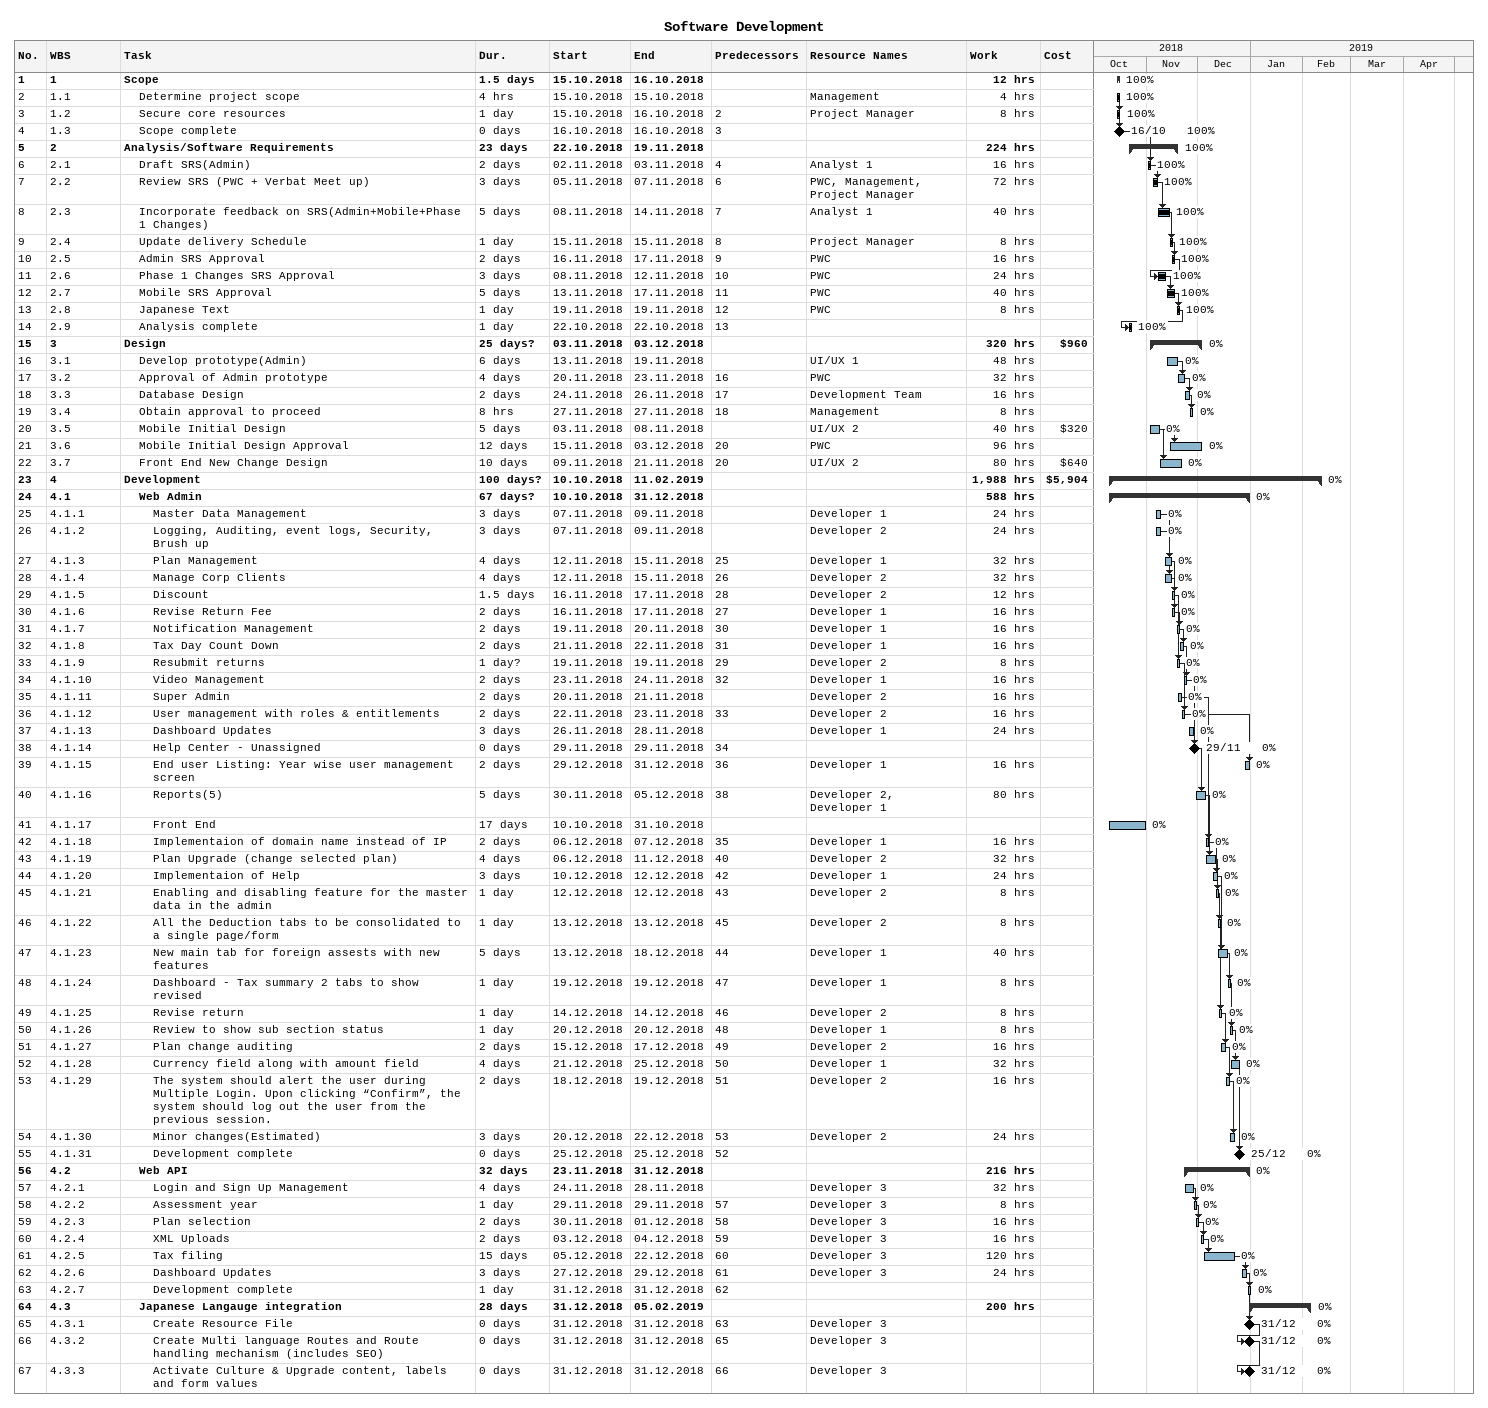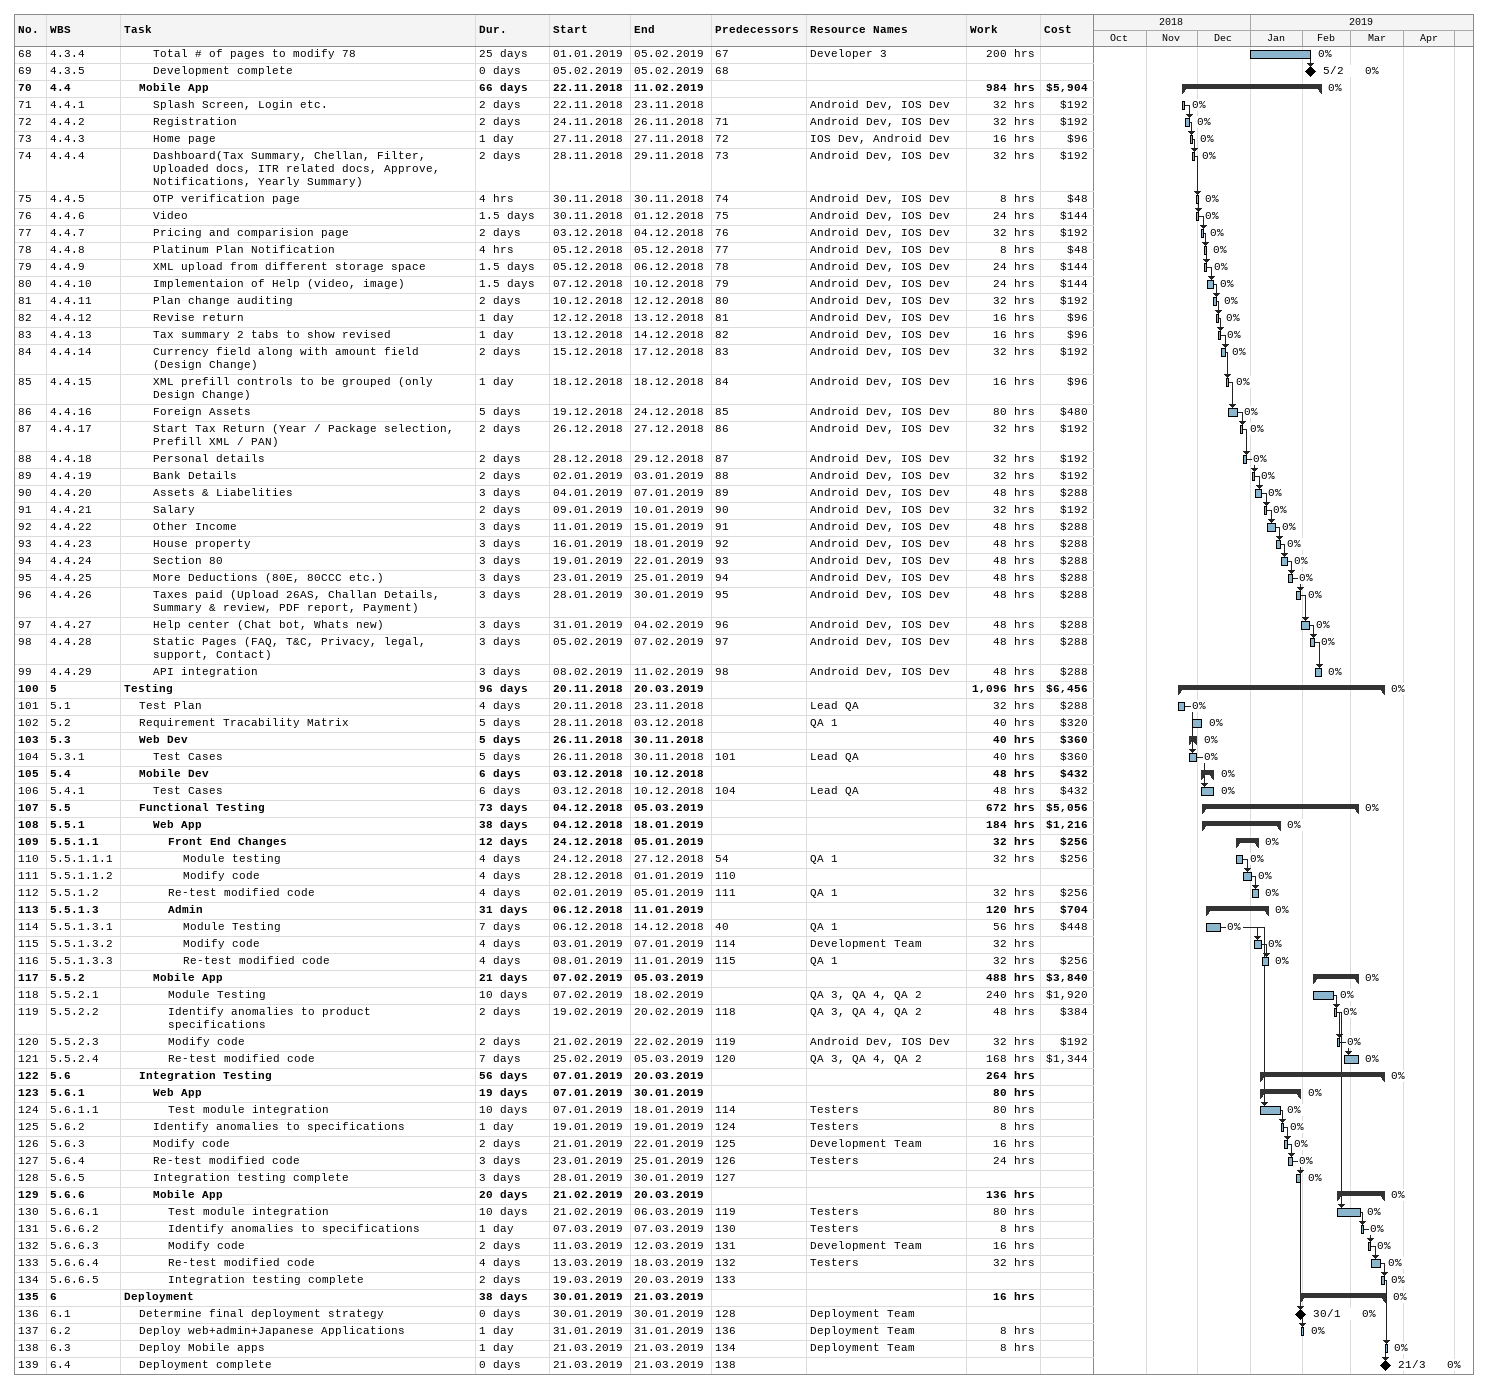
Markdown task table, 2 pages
Software Development

| ID | WBS | Task | Duration | Start | Finish | Predecessors | Resources | % complete | Work (h) | Cost ($) |
|---|---|---|---|---|---|---|---|---|---|---|
| 1 | 1 | **Scope** | 1.5d | 2018-10-15 | 2018-10-16 |  |  | 100 | 12 |  |
| 2 | 1.1 | Determine project scope | 4h | 2018-10-15 | 2018-10-15 |  | Management | 100 | 4 |  |
| 3 | 1.2 | Secure core resources | 1d | 2018-10-15 | 2018-10-16 | 2 | Project Manager | 100 | 8 |  |
| 4 | 1.3 | Scope complete | 0d | 2018-10-16 | 2018-10-16 | 3 |  | 100 |  |  |
| 5 | 2 | **Analysis/Software Requirements** | 23d | 2018-10-22 | 2018-11-19 |  |  | 100 | 224 |  |
| 6 | 2.1 | Draft SRS(Admin) | 2d | 2018-11-02 | 2018-11-03 | 4 | Analyst 1 | 100 | 16 |  |
| 7 | 2.2 | Review SRS (PWC + Verbat Meet up) | 3d | 2018-11-05 | 2018-11-07 | 6 | PWC, Management, Project Manager | 100 | 72 |  |
| 8 | 2.3 | Incorporate feedback on SRS(Admin+Mobile+Phase 1 Changes) | 5d | 2018-11-08 | 2018-11-14 | 7 | Analyst 1 | 100 | 40 |  |
| 9 | 2.4 | Update delivery Schedule | 1d | 2018-11-15 | 2018-11-15 | 8 | Project Manager | 100 | 8 |  |
| 10 | 2.5 | Admin SRS Approval | 2d | 2018-11-16 | 2018-11-17 | 9 | PWC | 100 | 16 |  |
| 11 | 2.6 | Phase 1 Changes SRS Approval | 3d | 2018-11-08 | 2018-11-12 | 10 | PWC | 100 | 24 |  |
| 12 | 2.7 | Mobile SRS Approval | 5d | 2018-11-13 | 2018-11-17 | 11 | PWC | 100 | 40 |  |
| 13 | 2.8 | Japanese Text | 1d | 2018-11-19 | 2018-11-19 | 12 | PWC | 100 | 8 |  |
| 14 | 2.9 | Analysis complete | 1d | 2018-10-22 | 2018-10-22 | 13 |  | 100 |  |  |
| 15 | 3 | **Design** | 25d? | 2018-11-03 | 2018-12-03 |  |  | 0 | 320 | 960 |
| 16 | 3.1 | Develop prototype(Admin) | 6d | 2018-11-13 | 2018-11-19 |  | UI/UX 1 | 0 | 48 |  |
| 17 | 3.2 | Approval of Admin prototype | 4d | 2018-11-20 | 2018-11-23 | 16 | PWC | 0 | 32 |  |
| 18 | 3.3 | Database Design | 2d | 2018-11-24 | 2018-11-26 | 17 | Development Team | 0 | 16 |  |
| 19 | 3.4 | Obtain approval to proceed | 8h | 2018-11-27 | 2018-11-27 | 18 | Management | 0 | 8 |  |
| 20 | 3.5 | Mobile Initial Design | 5d | 2018-11-03 | 2018-11-08 |  | UI/UX 2 | 0 | 40 | 320 |
| 21 | 3.6 | Mobile Initial Design Approval | 12d | 2018-11-15 | 2018-12-03 | 20 | PWC | 0 | 96 |  |
| 22 | 3.7 | Front End New Change Design | 10d | 2018-11-09 | 2018-11-21 | 20 | UI/UX 2 | 0 | 80 | 640 |
| 23 | 4 | **Development** | 100d? | 2018-10-10 | 2019-02-11 |  |  | 0 | 1988 | 5904 |
| 24 | 4.1 | **Web Admin** | 67d? | 2018-10-10 | 2018-12-31 |  |  | 0 | 588 |  |
| 25 | 4.1.1 | Master Data Management | 3d | 2018-11-07 | 2018-11-09 |  | Developer 1 | 0 | 24 |  |
| 26 | 4.1.2 | Logging, Auditing, event logs, Security, Brush up | 3d | 2018-11-07 | 2018-11-09 |  | Developer 2 | 0 | 24 |  |
| 27 | 4.1.3 | Plan Management | 4d | 2018-11-12 | 2018-11-15 | 25 | Developer 1 | 0 | 32 |  |
| 28 | 4.1.4 | Manage Corp Clients | 4d | 2018-11-12 | 2018-11-15 | 26 | Developer 2 | 0 | 32 |  |
| 29 | 4.1.5 | Discount | 1.5d | 2018-11-16 | 2018-11-17 | 28 | Developer 2 | 0 | 12 |  |
| 30 | 4.1.6 | Revise Return Fee | 2d | 2018-11-16 | 2018-11-17 | 27 | Developer 1 | 0 | 16 |  |
| 31 | 4.1.7 | Notification Management | 2d | 2018-11-19 | 2018-11-20 | 30 | Developer 1 | 0 | 16 |  |
| 32 | 4.1.8 | Tax Day Count Down | 2d | 2018-11-21 | 2018-11-22 | 31 | Developer 1 | 0 | 16 |  |
| 33 | 4.1.9 | Resubmit returns | 1d? | 2018-11-19 | 2018-11-19 | 29 | Developer 2 | 0 | 8 |  |
| 34 | 4.1.10 | Video Management | 2d | 2018-11-23 | 2018-11-24 | 32 | Developer 1 | 0 | 16 |  |
| 35 | 4.1.11 | Super Admin | 2d | 2018-11-20 | 2018-11-21 |  | Developer 2 | 0 | 16 |  |
| 36 | 4.1.12 | User management with roles & entitlements | 2d | 2018-11-22 | 2018-11-23 | 33 | Developer 2 | 0 | 16 |  |
| 37 | 4.1.13 | Dashboard Updates | 3d | 2018-11-26 | 2018-11-28 |  | Developer 1 | 0 | 24 |  |
| 38 | 4.1.14 | Help Center - Unassigned | 0d | 2018-11-29 | 2018-11-29 | 34 |  | 0 |  |  |
| 39 | 4.1.15 | End user Listing: Year wise user management screen | 2d | 2018-12-29 | 2018-12-31 | 36 | Developer 1 | 0 | 16 |  |
| 40 | 4.1.16 | Reports(5) | 5d | 2018-11-30 | 2018-12-05 | 38 | Developer 2, Developer 1 | 0 | 80 |  |
| 41 | 4.1.17 | Front End | 17d | 2018-10-10 | 2018-10-31 |  |  | 0 |  |  |
| 42 | 4.1.18 | Implementaion of domain name instead of IP | 2d | 2018-12-06 | 2018-12-07 | 35 | Developer 1 | 0 | 16 |  |
| 43 | 4.1.19 | Plan Upgrade (change selected plan) | 4d | 2018-12-06 | 2018-12-11 | 40 | Developer 2 | 0 | 32 |  |
| 44 | 4.1.20 | Implementaion of Help | 3d | 2018-12-10 | 2018-12-12 | 42 | Developer 1 | 0 | 24 |  |
| 45 | 4.1.21 | Enabling and disabling feature for the master data in the admin | 1d | 2018-12-12 | 2018-12-12 | 43 | Developer 2 | 0 | 8 |  |
| 46 | 4.1.22 | All the Deduction tabs to be consolidated to a single page/form | 1d | 2018-12-13 | 2018-12-13 | 45 | Developer 2 | 0 | 8 |  |
| 47 | 4.1.23 | New main tab for foreign assests with new features | 5d | 2018-12-13 | 2018-12-18 | 44 | Developer 1 | 0 | 40 |  |
| 48 | 4.1.24 | Dashboard - Tax summary 2 tabs to show revised | 1d | 2018-12-19 | 2018-12-19 | 47 | Developer 1 | 0 | 8 |  |
| 49 | 4.1.25 | Revise return | 1d | 2018-12-14 | 2018-12-14 | 46 | Developer 2 | 0 | 8 |  |
| 50 | 4.1.26 | Review to show sub section status | 1d | 2018-12-20 | 2018-12-20 | 48 | Developer 1 | 0 | 8 |  |
| 51 | 4.1.27 | Plan change auditing | 2d | 2018-12-15 | 2018-12-17 | 49 | Developer 2 | 0 | 16 |  |
| 52 | 4.1.28 | Currency field along with amount field | 4d | 2018-12-21 | 2018-12-25 | 50 | Developer 1 | 0 | 32 |  |
| 53 | 4.1.29 | The system should alert the user during Multiple Login. Upon clicking “Confirm”, the system should log out the user from the previous session. | 2d | 2018-12-18 | 2018-12-19 | 51 | Developer 2 | 0 | 16 |  |
| 54 | 4.1.30 | Minor changes(Estimated) | 3d | 2018-12-20 | 2018-12-22 | 53 | Developer 2 | 0 | 24 |  |
| 55 | 4.1.31 | Development complete | 0d | 2018-12-25 | 2018-12-25 | 52 |  | 0 |  |  |
| 56 | 4.2 | **Web API** | 32d | 2018-11-23 | 2018-12-31 |  |  | 0 | 216 |  |
| 57 | 4.2.1 | Login and Sign Up Management | 4d | 2018-11-24 | 2018-11-28 |  | Developer 3 | 0 | 32 |  |
| 58 | 4.2.2 | Assessment year | 1d | 2018-11-29 | 2018-11-29 | 57 | Developer 3 | 0 | 8 |  |
| 59 | 4.2.3 | Plan selection | 2d | 2018-11-30 | 2018-12-01 | 58 | Developer 3 | 0 | 16 |  |
| 60 | 4.2.4 | XML Uploads | 2d | 2018-12-03 | 2018-12-04 | 59 | Developer 3 | 0 | 16 |  |
| 61 | 4.2.5 | Tax filing | 15d | 2018-12-05 | 2018-12-22 | 60 | Developer 3 | 0 | 120 |  |
| 62 | 4.2.6 | Dashboard Updates | 3d | 2018-12-27 | 2018-12-29 | 61 | Developer 3 | 0 | 24 |  |
| 63 | 4.2.7 | Development complete | 1d | 2018-12-31 | 2018-12-31 | 62 |  | 0 |  |  |
| 64 | 4.3 | **Japanese Langauge integration** | 28d | 2018-12-31 | 2019-02-05 |  |  | 0 | 200 |  |
| 65 | 4.3.1 | Create Resource File | 0d | 2018-12-31 | 2018-12-31 | 63 | Developer 3 | 0 |  |  |
| 66 | 4.3.2 | Create Multi language Routes and Route handling mechanism (includes SEO) | 0d | 2018-12-31 | 2018-12-31 | 65 | Developer 3 | 0 |  |  |
| 67 | 4.3.3 | Activate Culture & Upgrade content, labels and form values | 0d | 2018-12-31 | 2018-12-31 | 66 | Developer 3 | 0 |  |  |
| 68 | 4.3.4 | Total # of pages to modify 78 | 25d | 2019-01-01 | 2019-02-05 | 67 | Developer 3 | 0 | 200 |  |
| 69 | 4.3.5 | Development complete | 0d | 2019-02-05 | 2019-02-05 | 68 |  | 0 |  |  |
| 70 | 4.4 | **Mobile App** | 66d | 2018-11-22 | 2019-02-11 |  |  | 0 | 984 | 5904 |
| 71 | 4.4.1 | Splash Screen, Login etc. | 2d | 2018-11-22 | 2018-11-23 |  | Android Dev, IOS Dev | 0 | 32 | 192 |
| 72 | 4.4.2 | Registration | 2d | 2018-11-24 | 2018-11-26 | 71 | Android Dev, IOS Dev | 0 | 32 | 192 |
| 73 | 4.4.3 | Home page | 1d | 2018-11-27 | 2018-11-27 | 72 | IOS Dev, Android Dev | 0 | 16 | 96 |
| 74 | 4.4.4 | Dashboard(Tax Summary, Chellan, Filter, Uploaded docs, ITR related docs, Approve, Notifications, Yearly Summary) | 2d | 2018-11-28 | 2018-11-29 | 73 | Android Dev, IOS Dev | 0 | 32 | 192 |
| 75 | 4.4.5 | OTP verification page | 4h | 2018-11-30 | 2018-11-30 | 74 | Android Dev, IOS Dev | 0 | 8 | 48 |
| 76 | 4.4.6 | Video | 1.5d | 2018-11-30 | 2018-12-01 | 75 | Android Dev, IOS Dev | 0 | 24 | 144 |
| 77 | 4.4.7 | Pricing and comparision page | 2d | 2018-12-03 | 2018-12-04 | 76 | Android Dev, IOS Dev | 0 | 32 | 192 |
| 78 | 4.4.8 | Platinum Plan Notification | 4h | 2018-12-05 | 2018-12-05 | 77 | Android Dev, IOS Dev | 0 | 8 | 48 |
| 79 | 4.4.9 | XML upload from different storage space | 1.5d | 2018-12-05 | 2018-12-06 | 78 | Android Dev, IOS Dev | 0 | 24 | 144 |
| 80 | 4.4.10 | Implementaion of Help (video, image) | 1.5d | 2018-12-07 | 2018-12-10 | 79 | Android Dev, IOS Dev | 0 | 24 | 144 |
| 81 | 4.4.11 | Plan change auditing | 2d | 2018-12-10 | 2018-12-12 | 80 | Android Dev, IOS Dev | 0 | 32 | 192 |
| 82 | 4.4.12 | Revise return | 1d | 2018-12-12 | 2018-12-13 | 81 | Android Dev, IOS Dev | 0 | 16 | 96 |
| 83 | 4.4.13 | Tax summary 2 tabs to show revised | 1d | 2018-12-13 | 2018-12-14 | 82 | Android Dev, IOS Dev | 0 | 16 | 96 |
| 84 | 4.4.14 | Currency field along with amount field (Design Change) | 2d | 2018-12-15 | 2018-12-17 | 83 | Android Dev, IOS Dev | 0 | 32 | 192 |
| 85 | 4.4.15 | XML prefill controls to be grouped (only Design Change) | 1d | 2018-12-18 | 2018-12-18 | 84 | Android Dev, IOS Dev | 0 | 16 | 96 |
| 86 | 4.4.16 | Foreign Assets | 5d | 2018-12-19 | 2018-12-24 | 85 | Android Dev, IOS Dev | 0 | 80 | 480 |
| 87 | 4.4.17 | Start Tax Return (Year / Package selection, Prefill XML / PAN) | 2d | 2018-12-26 | 2018-12-27 | 86 | Android Dev, IOS Dev | 0 | 32 | 192 |
| 88 | 4.4.18 | Personal details | 2d | 2018-12-28 | 2018-12-29 | 87 | Android Dev, IOS Dev | 0 | 32 | 192 |
| 89 | 4.4.19 | Bank Details | 2d | 2019-01-02 | 2019-01-03 | 88 | Android Dev, IOS Dev | 0 | 32 | 192 |
| 90 | 4.4.20 | Assets & Liabelities | 3d | 2019-01-04 | 2019-01-07 | 89 | Android Dev, IOS Dev | 0 | 48 | 288 |
| 91 | 4.4.21 | Salary | 2d | 2019-01-09 | 2019-01-10 | 90 | Android Dev, IOS Dev | 0 | 32 | 192 |
| 92 | 4.4.22 | Other Income | 3d | 2019-01-11 | 2019-01-15 | 91 | Android Dev, IOS Dev | 0 | 48 | 288 |
| 93 | 4.4.23 | House property | 3d | 2019-01-16 | 2019-01-18 | 92 | Android Dev, IOS Dev | 0 | 48 | 288 |
| 94 | 4.4.24 | Section 80 | 3d | 2019-01-19 | 2019-01-22 | 93 | Android Dev, IOS Dev | 0 | 48 | 288 |
| 95 | 4.4.25 | More Deductions (80E, 80CCC etc.) | 3d | 2019-01-23 | 2019-01-25 | 94 | Android Dev, IOS Dev | 0 | 48 | 288 |
| 96 | 4.4.26 | Taxes paid (Upload 26AS, Challan Details, Summary & review, PDF report, Payment) | 3d | 2019-01-28 | 2019-01-30 | 95 | Android Dev, IOS Dev | 0 | 48 | 288 |
| 97 | 4.4.27 | Help center (Chat bot, Whats new) | 3d | 2019-01-31 | 2019-02-04 | 96 | Android Dev, IOS Dev | 0 | 48 | 288 |
| 98 | 4.4.28 | Static Pages (FAQ, T&C, Privacy, legal, support, Contact) | 3d | 2019-02-05 | 2019-02-07 | 97 | Android Dev, IOS Dev | 0 | 48 | 288 |
| 99 | 4.4.29 | API integration | 3d | 2019-02-08 | 2019-02-11 | 98 | Android Dev, IOS Dev | 0 | 48 | 288 |
| 100 | 5 | **Testing** | 96d | 2018-11-20 | 2019-03-20 |  |  | 0 | 1096 | 6456 |
| 101 | 5.1 | Test Plan | 4d | 2018-11-20 | 2018-11-23 |  | Lead QA | 0 | 32 | 288 |
| 102 | 5.2 | Requirement Tracability Matrix | 5d | 2018-11-28 | 2018-12-03 |  | QA 1 | 0 | 40 | 320 |
| 103 | 5.3 | **Web Dev** | 5d | 2018-11-26 | 2018-11-30 |  |  | 0 | 40 | 360 |
| 104 | 5.3.1 | Test Cases | 5d | 2018-11-26 | 2018-11-30 | 101 | Lead QA | 0 | 40 | 360 |
| 105 | 5.4 | **Mobile Dev** | 6d | 2018-12-03 | 2018-12-10 |  |  | 0 | 48 | 432 |
| 106 | 5.4.1 | Test Cases | 6d | 2018-12-03 | 2018-12-10 | 104 | Lead QA | 0 | 48 | 432 |
| 107 | 5.5 | **Functional Testing** | 73d | 2018-12-04 | 2019-03-05 |  |  | 0 | 672 | 5056 |
| 108 | 5.5.1 | **Web App** | 38d | 2018-12-04 | 2019-01-18 |  |  | 0 | 184 | 1216 |
| 109 | 5.5.1.1 | **Front End Changes** | 12d | 2018-12-24 | 2019-01-05 |  |  | 0 | 32 | 256 |
| 110 | 5.5.1.1.1 | Module testing | 4d | 2018-12-24 | 2018-12-27 | 54 | QA 1 | 0 | 32 | 256 |
| 111 | 5.5.1.1.2 | Modify code | 4d | 2018-12-28 | 2019-01-01 | 110 |  | 0 |  |  |
| 112 | 5.5.1.2 | Re-test modified code | 4d | 2019-01-02 | 2019-01-05 | 111 | QA 1 | 0 | 32 | 256 |
| 113 | 5.5.1.3 | **Admin** | 31d | 2018-12-06 | 2019-01-11 |  |  | 0 | 120 | 704 |
| 114 | 5.5.1.3.1 | Module Testing | 7d | 2018-12-06 | 2018-12-14 | 40 | QA 1 | 0 | 56 | 448 |
| 115 | 5.5.1.3.2 | Modify code | 4d | 2019-01-03 | 2019-01-07 | 114 | Development Team | 0 | 32 |  |
| 116 | 5.5.1.3.3 | Re-test modified code | 4d | 2019-01-08 | 2019-01-11 | 115 | QA 1 | 0 | 32 | 256 |
| 117 | 5.5.2 | **Mobile App** | 21d | 2019-02-07 | 2019-03-05 |  |  | 0 | 488 | 3840 |
| 118 | 5.5.2.1 | Module Testing | 10d | 2019-02-07 | 2019-02-18 |  | QA 3, QA 4, QA 2 | 0 | 240 | 1920 |
| 119 | 5.5.2.2 | Identify anomalies to product specifications | 2d | 2019-02-19 | 2019-02-20 | 118 | QA 3, QA 4, QA 2 | 0 | 48 | 384 |
| 120 | 5.5.2.3 | Modify code | 2d | 2019-02-21 | 2019-02-22 | 119 | Android Dev, IOS Dev | 0 | 32 | 192 |
| 121 | 5.5.2.4 | Re-test modified code | 7d | 2019-02-25 | 2019-03-05 | 120 | QA 3, QA 4, QA 2 | 0 | 168 | 1344 |
| 122 | 5.6 | **Integration Testing** | 56d | 2019-01-07 | 2019-03-20 |  |  | 0 | 264 |  |
| 123 | 5.6.1 | **Web App** | 19d | 2019-01-07 | 2019-01-30 |  |  | 0 | 80 |  |
| 124 | 5.6.1.1 | Test module integration | 10d | 2019-01-07 | 2019-01-18 | 114 | Testers | 0 | 80 |  |
| 125 | 5.6.2 | Identify anomalies to specifications | 1d | 2019-01-19 | 2019-01-19 | 124 | Testers | 0 | 8 |  |
| 126 | 5.6.3 | Modify code | 2d | 2019-01-21 | 2019-01-22 | 125 | Development Team | 0 | 16 |  |
| 127 | 5.6.4 | Re-test modified code | 3d | 2019-01-23 | 2019-01-25 | 126 | Testers | 0 | 24 |  |
| 128 | 5.6.5 | Integration testing complete | 3d | 2019-01-28 | 2019-01-30 | 127 |  | 0 |  |  |
| 129 | 5.6.6 | **Mobile App** | 20d | 2019-02-21 | 2019-03-20 |  |  | 0 | 136 |  |
| 130 | 5.6.6.1 | Test module integration | 10d | 2019-02-21 | 2019-03-06 | 119 | Testers | 0 | 80 |  |
| 131 | 5.6.6.2 | Identify anomalies to specifications | 1d | 2019-03-07 | 2019-03-07 | 130 | Testers | 0 | 8 |  |
| 132 | 5.6.6.3 | Modify code | 2d | 2019-03-11 | 2019-03-12 | 131 | Development Team | 0 | 16 |  |
| 133 | 5.6.6.4 | Re-test modified code | 4d | 2019-03-13 | 2019-03-18 | 132 | Testers | 0 | 32 |  |
| 134 | 5.6.6.5 | Integration testing complete | 2d | 2019-03-19 | 2019-03-20 | 133 |  | 0 |  |  |
| 135 | 6 | **Deployment** | 38d | 2019-01-30 | 2019-03-21 |  |  | 0 | 16 |  |
| 136 | 6.1 | Determine final deployment strategy | 0d | 2019-01-30 | 2019-01-30 | 128 | Deployment Team | 0 |  |  |
| 137 | 6.2 | Deploy web+admin+Japanese Applications | 1d | 2019-01-31 | 2019-01-31 | 136 | Deployment Team | 0 | 8 |  |
| 138 | 6.3 | Deploy Mobile apps | 1d | 2019-03-21 | 2019-03-21 | 134 | Deployment Team | 0 | 8 |  |
| 139 | 6.4 | Deployment complete | 0d | 2019-03-21 | 2019-03-21 | 138 |  | 0 |  |  |
